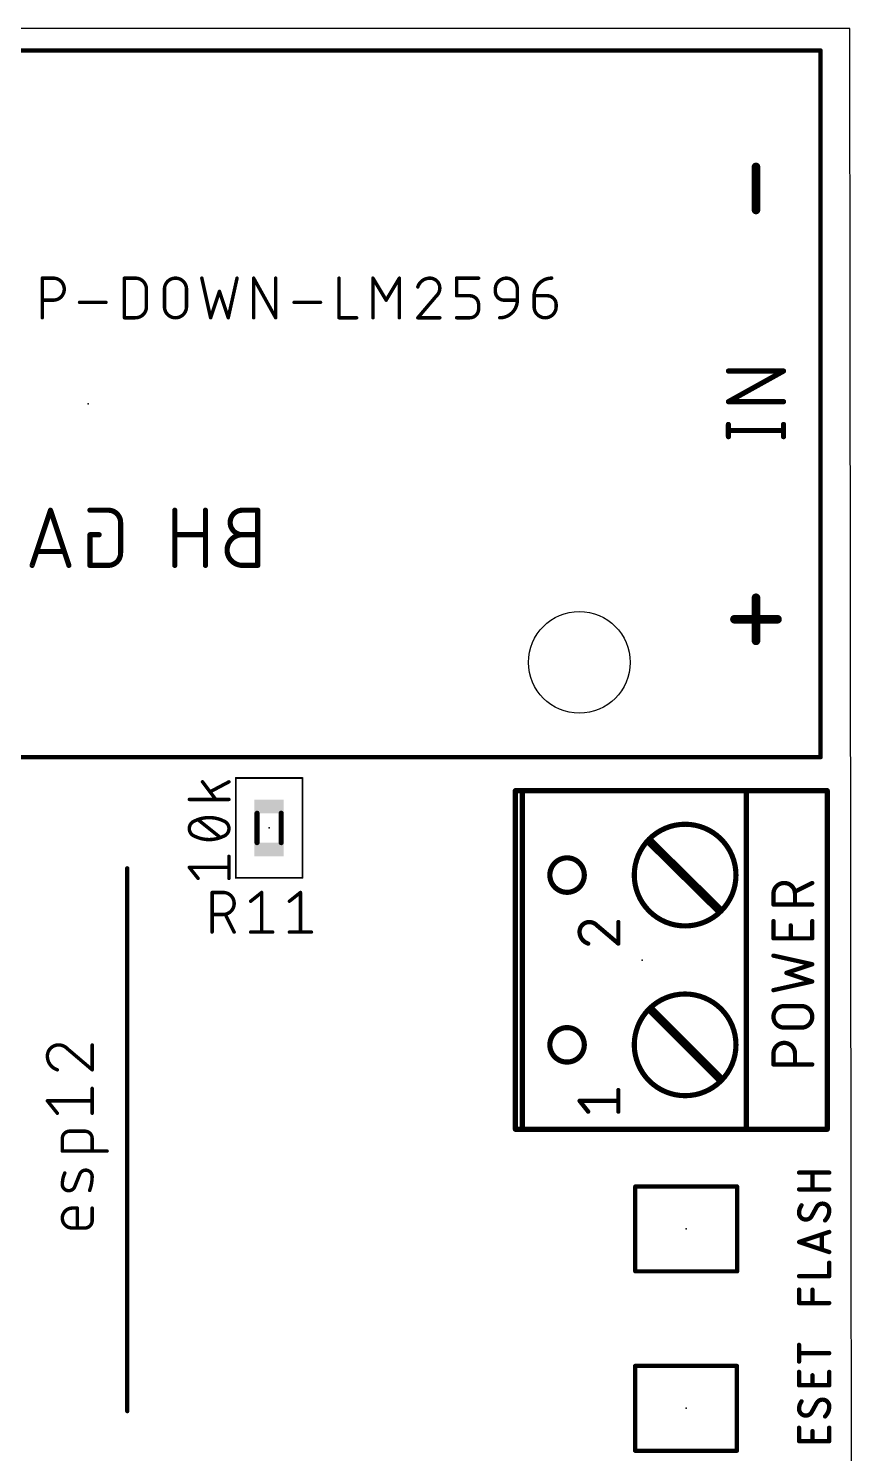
# Model space of a CAD drawing. Extents: x -1.1 to 45.4, y 0 to 78.4.
# Drawn here: x 21.1 to 45.39, y 36.37 to 78.37 of the extents above; entities that cross this region are included whole.
import ezdxf

# ---------------------------------------------------------------- set-up
doc = ezdxf.new("R2010")
doc.units = 0
for name, color, linetype in [('20', 31, 'CONTINUOUS'), ('21', 253, 'CONTINUOUS'), ('23', 53, 'CONTINUOUS'), ('25', 253, 'CONTINUOUS'), ('26', 253, 'CONTINUOUS'), ('27', 253, 'CONTINUOUS'), ('39', 12, 'CONTINUOUS'), ('51', 253, 'CONTINUOUS')]:
    doc.layers.add(name, color=color, linetype=linetype)

# ---------------------------------------------------------------- blocks, each defined once
blk = doc.blocks.new('RECT')
blk.add_solid([(-0.5, -0.5), (0.5, -0.5), (-0.5, 0.5), (0.5, 0.5)])

msp = doc.modelspace()

# ---------------------------------------------------------------- linework, layer by layer
at = {"layer": '20'}
for p, q in [((45.3161, 78.3739), (-0.0739, 78.3739)), ((45.39, 0), (45.3161, 78.3739))]:
    msp.add_line(p, q, dxfattribs=at)
msp.add_circle((37.338, 59.69), 1.5, dxfattribs=at)
at = {"layer": '21'}
for points, const_width in [([(1.27, 77.724), (44.45, 77.724)], 0.127), ([(44.45, 77.724), (44.45, 56.896)], 0.127), ([(42.545, 74.295), (42.545, 73.025)], 0.254), ([(41.7322, 67.3743), (43.3578, 68.2774)], 0.1524), ([(43.3578, 68.2774), (41.7322, 68.2774)], 0.1524), ([(43.3578, 67.3743), (41.7322, 67.3743)], 0.1524), ([(41.7322, 66.3426), (41.7322, 66.7039)], 0.1524), ([(41.7322, 66.5232), (43.3578, 66.5232)], 0.1524), ([(43.3578, 66.3426), (43.3578, 66.7039)], 0.1524), ([(42.545, 60.325), (42.545, 61.595)], 0.254), ([(43.18, 60.96), (41.91, 60.96)], 0.254), ([(44.45, 56.896), (1.27, 56.896)], 0.127), ([(35.4518, 55.9092), (35.6548, 55.9092)], 0.1524), ([(35.4518, 55.9092), (35.4518, 45.9272)], 0.1524), ([(35.6548, 45.9272), (35.6548, 55.9092)], 0.1524), ([(35.6548, 55.9092), (42.2588, 55.9092)], 0.1524), ([(42.2588, 54.3092), (42.2588, 55.9092)], 0.1524), ([(42.2588, 55.9092), (44.6468, 55.9092)], 0.1524), ([(44.6468, 45.9272), (44.6468, 55.9092)], 0.1524), ([(24.0099, 53.62), (24.0099, 37.62)], 0.127), ([(42.2588, 49.3052), (42.2588, 52.5312)], 0.1524), ([(38.4873, 51.4007), (38.4873, 52.0357)], 0.127), ([(37.8523, 51.9404), (38.4873, 51.4007)], 0.127), ([(42.2588, 45.9272), (42.2588, 47.5272)], 0.1524), ([(38.4873, 46.4477), (38.4873, 47.0827)], 0.127), ([(37.5983, 46.4477), (37.3443, 46.7652)], 0.127), ([(37.3443, 46.7652), (38.4873, 46.7652)], 0.127), ([(35.6548, 45.9272), (35.4518, 45.9272)], 0.1524), ([(42.2588, 45.9272), (35.6548, 45.9272)], 0.1524), ([(44.6468, 45.9272), (42.2588, 45.9272)], 0.1524), ([(38.9877, 44.2402), (38.9877, 41.7402)], 0.127), ([(41.9877, 44.2402), (38.9877, 44.2402)], 0.127), ([(41.9877, 41.7402), (41.9877, 44.2402)], 0.127), ([(38.9877, 41.7402), (41.9877, 41.7402)], 0.127), ([(38.9825, 38.9523), (38.9825, 36.4523)], 0.127), ([(41.9825, 38.9523), (38.9825, 38.9523)], 0.127), ([(41.9825, 36.4523), (41.9825, 38.9523)], 0.127), ([(38.9825, 36.4523), (41.9825, 36.4523)], 0.127)]:
    msp.add_lwpolyline(points, dxfattribs=dict(at, const_width=const_width))
for points, const_width in [([(44.4818, 77.724, 1), (44.4183, 77.724)], 0.0635), ([(44.45, 77.6923, 1), (44.45, 77.7558)], 0.0635), ([(42.6085, 74.295, 1), (42.4815, 74.295)], 0.127), ([(42.4815, 73.025, 1), (42.6085, 73.025)], 0.127), ([(41.7322, 68.3155, 1), (41.7322, 68.2393)], 0.0762), ([(43.3763, 68.2441, 1), (43.3393, 68.3107)], 0.0762), ([(43.3578, 68.2393, 1), (43.3578, 68.3155)], 0.0762), ([(41.7322, 67.4124, 1), (41.7322, 67.3362)], 0.0762), ([(41.7137, 67.4076, 1), (41.7507, 67.341)], 0.0762), ([(43.3578, 67.3362, 1), (43.3578, 67.4124)], 0.0762), ([(41.7703, 66.7039, 1), (41.6941, 66.7039)], 0.0762), ([(41.7322, 66.5613, 1), (41.7322, 66.4851)], 0.0762), ([(41.6941, 66.3426, 1), (41.7703, 66.3426)], 0.0762), ([(43.3959, 66.7039, 1), (43.3197, 66.7039)], 0.0762), ([(43.3197, 66.3426, 1), (43.3959, 66.3426)], 0.0762), ([(43.3578, 66.4851, 1), (43.3578, 66.5613)], 0.0762), ([(42.6085, 61.595, 1), (42.4815, 61.595)], 0.127), ([(41.91, 61.0235, 1), (41.91, 60.8965)], 0.127), ([(43.18, 60.8965, 1), (43.18, 61.0235)], 0.127), ([(42.4815, 60.325, 1), (42.6085, 60.325)], 0.127), ([(44.4183, 56.896, 1), (44.4818, 56.896)], 0.0635), ([(44.45, 56.8642, 1), (44.45, 56.9278)], 0.0635), ([(35.4518, 55.9473, 1), (35.4518, 55.8711)], 0.0762), ([(35.4899, 55.9092, 1), (35.4137, 55.9092)], 0.0762), ([(35.6929, 55.9092, 1), (35.6167, 55.9092)], 0.0762), ([(35.6548, 55.9473, 1), (35.6548, 55.8711)], 0.0762), ([(35.6548, 55.8711, 1), (35.6548, 55.9473)], 0.0762), ([(42.2969, 55.9092, 1), (42.2207, 55.9092)], 0.0762), ([(42.2588, 55.9473, 1), (42.2588, 55.8711)], 0.0762), ([(42.2588, 55.8711, 1), (42.2588, 55.9473)], 0.0762), ([(44.6849, 55.9092, 1), (44.6087, 55.9092)], 0.0762), ([(44.6468, 55.8711, 1), (44.6468, 55.9473)], 0.0762), ([(42.2207, 54.3092, 1), (42.2969, 54.3092)], 0.0762), ([(36.976, 52.912, 1), (36.976, 53.928, 1), (36.976, 52.912)], 0.1524), ([(24.0416, 53.62, 1), (23.9781, 53.62)], 0.0635), ([(42.2969, 52.5312, 1), (42.2207, 52.5312)], 0.0762), ([(37.6301, 52.0357, 0.4142), (37.3443, 51.7499)], 0.127), ([(37.8523, 51.9404, 0.2053), (37.6301, 52.0357)], 0.127), ([(37.6301, 52.0674, 1), (37.6301, 52.0039)], 0.0635), ([(37.6301, 52.0039, 1), (37.6301, 52.0674)], 0.0635), ([(38.5191, 52.0357, 1), (38.4556, 52.0357)], 0.0635), ([(37.3443, 51.7499, 0.3252), (37.5983, 51.4007)], 0.127), ([(37.3761, 51.7499, 1), (37.3126, 51.7499)], 0.0635), ([(37.3126, 51.7499, 1), (37.3761, 51.7499)], 0.0635), ([(37.8729, 51.9646, 1), (37.8318, 51.9162)], 0.0635), ([(37.8293, 51.9185, 1), (37.8753, 51.9623)], 0.0635), ([(37.5885, 51.3705, 1), (37.6081, 51.4309)], 0.0635), ([(38.4556, 51.4007, 1), (38.5191, 51.4007)], 0.0635), ([(38.4668, 51.3765, 1), (38.5079, 51.4249)], 0.0635), ([(42.2207, 49.3052, 1), (42.2969, 49.3052)], 0.0762), ([(36.976, 47.9082, 1), (36.976, 48.9242, 1), (36.976, 47.9082)], 0.1524), ([(42.2969, 47.5272, 1), (42.2207, 47.5272)], 0.0762), ([(38.5191, 47.0827, 1), (38.4556, 47.0827)], 0.0635), ([(37.3691, 46.785, 1), (37.3195, 46.7454)], 0.0635), ([(37.3443, 46.7969, 1), (37.3443, 46.7334)], 0.0635), ([(38.4873, 46.7334, 1), (38.4873, 46.7969)], 0.0635), ([(37.5735, 46.4279, 1), (37.6231, 46.4675)], 0.0635), ([(38.4556, 46.4477, 1), (38.5191, 46.4477)], 0.0635), ([(35.4518, 45.9653, 1), (35.4518, 45.8891)], 0.0762), ([(35.4137, 45.9272, 1), (35.4899, 45.9272)], 0.0762), ([(35.6548, 45.9653, 1), (35.6548, 45.8891)], 0.0762), ([(35.6167, 45.9272, 1), (35.6929, 45.9272)], 0.0762), ([(35.6548, 45.8891, 1), (35.6548, 45.9653)], 0.0762), ([(42.2588, 45.9653, 1), (42.2588, 45.8891)], 0.0762), ([(42.2207, 45.9272, 1), (42.2969, 45.9272)], 0.0762), ([(42.2588, 45.8891, 1), (42.2588, 45.9653)], 0.0762), ([(44.6087, 45.9272, 1), (44.6849, 45.9272)], 0.0762), ([(44.6468, 45.8891, 1), (44.6468, 45.9653)], 0.0762), ([(38.9877, 44.272, 1), (38.9877, 44.2085)], 0.0635), ([(39.0195, 44.2402, 1), (38.956, 44.2402)], 0.0635), ([(42.0195, 44.2402, 1), (41.956, 44.2402)], 0.0635), ([(41.9877, 44.2085, 1), (41.9877, 44.272)], 0.0635), ([(38.9877, 41.772, 1), (38.9877, 41.7085)], 0.0635), ([(38.956, 41.7402, 1), (39.0195, 41.7402)], 0.0635), ([(41.956, 41.7402, 1), (42.0195, 41.7402)], 0.0635), ([(41.9877, 41.7085, 1), (41.9877, 41.772)], 0.0635), ([(39.0142, 38.9523, 1), (38.9507, 38.9523)], 0.0635), ([(38.9825, 38.9841, 1), (38.9825, 38.9206)], 0.0635), ([(42.0142, 38.9523, 1), (41.9507, 38.9523)], 0.0635), ([(41.9825, 38.9206, 1), (41.9825, 38.9841)], 0.0635), ([(23.9781, 37.62, 1), (24.0416, 37.62)], 0.0635), ([(38.9507, 36.4523, 1), (39.0142, 36.4523)], 0.0635), ([(38.9825, 36.4841, 1), (38.9825, 36.4206)], 0.0635), ([(41.9507, 36.4523, 1), (42.0142, 36.4523)], 0.0635), ([(41.9825, 36.4206, 1), (41.9825, 36.4841)], 0.0635)]:
    msp.add_lwpolyline(points, format="xyb", dxfattribs=dict(at, const_width=const_width))
at = {"layer": '23'}
for p in [(22.86, 67.31), (28.1928, 54.8094), (39.1858, 50.9162), (40.4877, 42.9902), (40.4825, 37.7023)]:
    msp.add_point(p, dxfattribs=at)
at = {"layer": '25'}
for points, const_width in [([(26.5135, 51.7397), (26.5135, 52.9081)], 0.1016), ([(26.5135, 52.9081), (26.8381, 52.9081)], 0.1016), ([(27.6492, 52.6485), (27.9737, 52.9081)], 0.1016), ([(27.9737, 52.9081), (27.9737, 51.7397)], 0.1016), ([(28.7922, 52.6485), (29.1167, 52.9081)], 0.1016), ([(29.1167, 52.9081), (29.1167, 51.7397)], 0.1016), ([(43.0602, 52.552), (43.0602, 52.8695)], 0.127), ([(44.2032, 53.187), (43.6952, 52.933)], 0.127), ([(43.6952, 52.8695), (43.6952, 52.552)], 0.127), ([(44.2032, 52.552), (43.0602, 52.552)], 0.127), ([(26.8381, 52.259), (26.5135, 52.259)], 0.1016), ([(27.1626, 51.7397), (26.903, 52.259)], 0.1016), ([(43.0602, 51.5557), (43.0602, 52.0637)], 0.127), ([(44.2032, 52.0637), (44.2032, 51.5557)], 0.127), ([(27.6492, 51.7397), (28.2983, 51.7397)], 0.1016), ([(28.7922, 51.7397), (29.4413, 51.7397)], 0.1016), ([(43.5682, 51.5557), (43.5682, 51.9367)], 0.127), ([(44.2032, 51.5557), (43.0602, 51.5557)], 0.127), ([(44.2032, 50.7911), (43.0602, 51.0451)], 0.127), ([(43.4412, 50.5371), (44.2032, 50.7911)], 0.127), ([(44.2032, 50.2831), (43.4412, 50.5371)], 0.127), ([(43.0602, 50.0291), (44.2032, 50.2831)], 0.127), ([(43.3777, 49.5592), (43.8857, 49.5592)], 0.127), ([(43.8857, 48.9242), (43.3777, 48.9242)], 0.127), ([(43.0602, 47.8384), (43.0602, 48.1559)], 0.127), ([(44.2032, 47.8384), (43.0602, 47.8384)], 0.127), ([(43.6952, 48.1559), (43.6952, 47.8384)], 0.127), ([(43.8149, 44.65), (44.7039, 44.65)], 0.127), ([(44.21, 44.1561), (44.21, 44.65)], 0.127), ([(44.7039, 44.1561), (43.8149, 44.1561)], 0.127), ([(44.3335, 43.6368), (44.1853, 43.3652)], 0.127), ([(43.8149, 42.6048), (44.7039, 42.9011)], 0.127), ([(44.4817, 42.827), (44.4817, 42.3825)], 0.127), ([(44.7039, 42.3084), (43.8149, 42.6048)], 0.127), ([(44.7039, 41.5981), (44.7039, 41.9932)], 0.127), ([(43.8149, 41.5981), (44.7039, 41.5981)], 0.127), ([(43.8149, 40.8057), (43.8149, 41.2008)], 0.127), ([(44.21, 40.8057), (44.21, 41.2008)], 0.127), ([(44.7039, 40.8057), (43.8149, 40.8057)], 0.127), ([(43.815, 39.0794), (43.815, 39.5733)], 0.127), ([(44.704, 39.3263), (43.815, 39.3263)], 0.127), ([(43.815, 38.3807), (43.815, 38.7758)], 0.127), ([(44.2101, 38.3807), (44.2101, 38.677)], 0.127), ([(44.704, 38.7758), (44.704, 38.3807)], 0.127), ([(44.704, 38.3807), (43.815, 38.3807)], 0.127), ([(44.3335, 37.8591), (44.1854, 37.5874)], 0.127), ([(43.815, 36.7347), (43.815, 37.1299)], 0.127), ([(44.2101, 36.7347), (44.2101, 37.0311)], 0.127), ([(44.704, 37.1299), (44.704, 36.7347)], 0.127), ([(44.704, 36.7347), (43.815, 36.7347)], 0.127)]:
    msp.add_lwpolyline(points, dxfattribs=dict(at, const_width=const_width))
for points, const_width in [([(26.5389, 52.9081, 1), (26.4881, 52.9081)], 0.0508), ([(26.5135, 52.9335, 1), (26.5135, 52.8827)], 0.0508), ([(26.8381, 52.259, 1), (26.8381, 52.9081)], 0.1016), ([(26.8381, 52.9335, 1), (26.8381, 52.8827)], 0.0508), ([(26.8381, 52.8827, 1), (26.8381, 52.9335)], 0.0508), ([(27.9991, 52.9081, 1), (27.9483, 52.9081)], 0.0508), ([(27.9896, 52.8883, 1), (27.9578, 52.9279)], 0.0508), ([(29.1421, 52.9081, 1), (29.0913, 52.9081)], 0.0508), ([(29.1326, 52.8883, 1), (29.1008, 52.9279)], 0.0508), ([(43.6952, 52.8695, 1), (43.0602, 52.8695)], 0.127), ([(43.092, 52.8695, 1), (43.0285, 52.8695)], 0.0635), ([(43.681, 52.9614, 1), (43.7094, 52.9046)], 0.0635), ([(43.727, 52.8695, 1), (43.6635, 52.8695)], 0.0635), ([(44.2174, 53.1586, 1), (44.189, 53.2154)], 0.0635), ([(27.6333, 52.6683, 1), (27.665, 52.6286)], 0.0508), ([(28.7763, 52.6683, 1), (28.808, 52.6286)], 0.0508), ([(43.0285, 52.8695, 1), (43.092, 52.8695)], 0.0635), ([(43.0602, 52.5838, 1), (43.0602, 52.5203)], 0.0635), ([(43.0285, 52.552, 1), (43.092, 52.552)], 0.0635), ([(43.6635, 52.8695, 1), (43.727, 52.8695)], 0.0635), ([(43.6635, 52.552, 1), (43.727, 52.552)], 0.0635), ([(44.2032, 52.5203, 1), (44.2032, 52.5838)], 0.0635), ([(26.5135, 52.2844, 1), (26.5135, 52.2336)], 0.0508), ([(26.8381, 52.2844, 1), (26.8381, 52.2336)], 0.0508), ([(26.8381, 52.2336, 1), (26.8381, 52.2844)], 0.0508), ([(26.9257, 52.2704, 1), (26.8803, 52.2476)], 0.0508), ([(43.092, 52.0637, 1), (43.0285, 52.0637)], 0.0635), ([(44.235, 52.0637, 1), (44.1715, 52.0637)], 0.0635), ([(26.4881, 51.7397, 1), (26.5389, 51.7397)], 0.0508), ([(27.1399, 51.7283, 1), (27.1853, 51.7511)], 0.0508), ([(27.6492, 51.7651, 1), (27.6492, 51.7143)], 0.0508), ([(27.9483, 51.7397, 1), (27.9991, 51.7397)], 0.0508), ([(28.2983, 51.7143, 1), (28.2983, 51.7651)], 0.0508), ([(28.7922, 51.7651, 1), (28.7922, 51.7143)], 0.0508), ([(29.0913, 51.7397, 1), (29.1421, 51.7397)], 0.0508), ([(29.4413, 51.7143, 1), (29.4413, 51.7651)], 0.0508), ([(43.6, 51.9367, 1), (43.5365, 51.9367)], 0.0635), ([(43.0602, 51.5874, 1), (43.0602, 51.5239)], 0.0635), ([(43.0285, 51.5557, 1), (43.092, 51.5557)], 0.0635), ([(43.5365, 51.5557, 1), (43.6, 51.5557)], 0.0635), ([(44.1715, 51.5557, 1), (44.235, 51.5557)], 0.0635), ([(44.2032, 51.5239, 1), (44.2032, 51.5874)], 0.0635), ([(43.0671, 51.0761, 1), (43.0533, 51.0141)], 0.0635), ([(44.2133, 50.761, 1), (44.1932, 50.8213)], 0.0635), ([(44.1963, 50.7601, 1), (44.2101, 50.8221)], 0.0635), ([(43.4513, 50.5673, 1), (43.4312, 50.507)], 0.0635), ([(43.4312, 50.5673, 1), (43.4513, 50.507)], 0.0635), ([(43.0533, 50.0601, 1), (43.0671, 49.9981)], 0.0635), ([(44.1932, 50.253, 1), (44.2133, 50.3133)], 0.0635), ([(44.2101, 50.2521, 1), (44.1963, 50.3141)], 0.0635), ([(43.3777, 49.5592, 1), (43.3777, 48.9242)], 0.127), ([(43.3777, 49.591, 1), (43.3777, 49.5275)], 0.0635), ([(43.3777, 49.5275, 1), (43.3777, 49.591)], 0.0635), ([(43.8857, 49.591, 1), (43.8857, 49.5275)], 0.0635), ([(43.8857, 48.9242, 1), (43.8857, 49.5592)], 0.127), ([(43.8857, 49.5275, 1), (43.8857, 49.591)], 0.0635), ([(43.3777, 48.956, 1), (43.3777, 48.8925)], 0.0635), ([(43.3777, 48.8925, 1), (43.3777, 48.956)], 0.0635), ([(43.8857, 48.956, 1), (43.8857, 48.8925)], 0.0635), ([(43.8857, 48.8925, 1), (43.8857, 48.956)], 0.0635), ([(43.6952, 48.1559, 1), (43.0602, 48.1559)], 0.127), ([(43.092, 48.1559, 1), (43.0285, 48.1559)], 0.0635), ([(43.0285, 48.1559, 1), (43.092, 48.1559)], 0.0635), ([(43.0602, 47.8701, 1), (43.0602, 47.8066)], 0.0635), ([(43.727, 48.1559, 1), (43.6635, 48.1559)], 0.0635), ([(43.6635, 48.1559, 1), (43.727, 48.1559)], 0.0635), ([(44.2032, 47.8066, 1), (44.2032, 47.8701)], 0.0635), ([(43.0285, 47.8384, 1), (43.092, 47.8384)], 0.0635), ([(43.6635, 47.8384, 1), (43.727, 47.8384)], 0.0635), ([(43.8149, 44.6818, 1), (43.8149, 44.6183)], 0.0635), ([(44.2418, 44.65, 1), (44.1783, 44.65)], 0.0635), ([(44.7039, 44.6183, 1), (44.7039, 44.6818)], 0.0635), ([(43.8149, 44.1879, 1), (43.8149, 44.1244)], 0.0635), ([(44.1783, 44.1561, 1), (44.2418, 44.1561)], 0.0635), ([(44.7039, 44.1244, 1), (44.7039, 44.1879)], 0.0635), ([(43.889, 43.6862, 0.1623), (43.8149, 43.464)], 0.127), ([(43.9144, 43.6672, 1), (43.8636, 43.7053)], 0.0635), ([(44.5064, 43.7356, 0.2656), (44.3335, 43.6368)], 0.127), ([(44.3062, 43.653, 1), (44.3609, 43.6207)], 0.0635), ([(44.3614, 43.6216, 1), (44.3056, 43.652)], 0.0635), ([(44.5064, 43.7674, 1), (44.5064, 43.7039)], 0.0635), ([(44.7039, 43.5381, 0.4142), (44.5064, 43.7356)], 0.127), ([(44.5064, 43.7039, 1), (44.5064, 43.7674)], 0.0635), ([(43.8149, 43.464, 0.4142), (44.0125, 43.2664)], 0.127), ([(43.8467, 43.464, 1), (43.7832, 43.464)], 0.0635), ([(43.7832, 43.464, 1), (43.8467, 43.464)], 0.0635), ([(44.0125, 43.2664, 0.2656), (44.1853, 43.3652)], 0.127), ([(44.0125, 43.2982, 1), (44.0125, 43.2347)], 0.0635), ([(44.0125, 43.2347, 1), (44.0125, 43.2982)], 0.0635), ([(44.1575, 43.3804, 1), (44.2132, 43.35)], 0.0635), ([(44.2127, 43.3491, 1), (44.158, 43.3813)], 0.0635), ([(44.5805, 43.2417, 0.2), (44.7039, 43.5381)], 0.127), ([(44.5581, 43.2643, 1), (44.6028, 43.2192)], 0.0635), ([(44.7357, 43.5381, 1), (44.6722, 43.5381)], 0.0635), ([(44.6722, 43.5381, 1), (44.7357, 43.5381)], 0.0635), ([(44.5134, 42.827, 1), (44.4499, 42.827)], 0.0635), ([(44.714, 42.871, 1), (44.6939, 42.9312)], 0.0635), ([(43.825, 42.6349, 1), (43.8049, 42.5746)], 0.0635), ([(43.8049, 42.6349, 1), (43.825, 42.5746)], 0.0635), ([(44.4499, 42.3825, 1), (44.5134, 42.3825)], 0.0635), ([(44.7357, 41.9932, 1), (44.6722, 41.9932)], 0.0635), ([(44.6939, 42.2783, 1), (44.714, 42.3385)], 0.0635), ([(43.8149, 41.6299, 1), (43.8149, 41.5664)], 0.0635), ([(44.6722, 41.5981, 1), (44.7357, 41.5981)], 0.0635), ([(44.7039, 41.5664, 1), (44.7039, 41.6299)], 0.0635), ([(43.8467, 41.2008, 1), (43.7832, 41.2008)], 0.0635), ([(44.2418, 41.2008, 1), (44.1783, 41.2008)], 0.0635), ([(43.8149, 40.8374, 1), (43.8149, 40.7739)], 0.0635), ([(43.7832, 40.8057, 1), (43.8467, 40.8057)], 0.0635), ([(44.1783, 40.8057, 1), (44.2418, 40.8057)], 0.0635), ([(44.7039, 40.7739, 1), (44.7039, 40.8374)], 0.0635), ([(43.8467, 39.5733, 1), (43.7832, 39.5733)], 0.0635), ([(43.7832, 39.0794, 1), (43.8467, 39.0794)], 0.0635), ([(43.815, 39.3581, 1), (43.815, 39.2946)], 0.0635), ([(44.704, 39.2946, 1), (44.704, 39.3581)], 0.0635), ([(43.8467, 38.7758, 1), (43.7832, 38.7758)], 0.0635), ([(44.2418, 38.677, 1), (44.1783, 38.677)], 0.0635), ([(44.7357, 38.7758, 1), (44.6722, 38.7758)], 0.0635), ([(43.7832, 38.3807, 1), (43.8467, 38.3807)], 0.0635), ([(43.815, 38.4124, 1), (43.815, 38.3489)], 0.0635), ([(44.1783, 38.3807, 1), (44.2418, 38.3807)], 0.0635), ([(44.6722, 38.3807, 1), (44.7357, 38.3807)], 0.0635), ([(44.704, 38.3489, 1), (44.704, 38.4124)], 0.0635), ([(43.889, 37.9084, 0.1623), (43.815, 37.6862)], 0.127), ([(43.9144, 37.8894, 1), (43.8636, 37.9275)], 0.0635), ([(44.5064, 37.9578, 0.2656), (44.3335, 37.8591)], 0.127), ([(44.3062, 37.8752, 1), (44.3609, 37.8429)], 0.0635), ([(44.3614, 37.8439, 1), (44.3057, 37.8743)], 0.0635), ([(44.5064, 37.9896, 1), (44.5064, 37.9261)], 0.0635), ([(44.704, 37.7603, 0.4142), (44.5064, 37.9578)], 0.127), ([(44.5064, 37.9261, 1), (44.5064, 37.9896)], 0.0635), ([(44.5805, 37.4639, 0.2), (44.704, 37.7603)], 0.127), ([(44.7357, 37.7603, 1), (44.6722, 37.7603)], 0.0635), ([(43.8467, 37.6862, 1), (43.7832, 37.6862)], 0.0635), ([(43.7832, 37.6862, 1), (43.8467, 37.6862)], 0.0635), ([(43.815, 37.6862, 0.4142), (44.0125, 37.4886)], 0.127), ([(44.0125, 37.4886, 0.2656), (44.1854, 37.5874)], 0.127), ([(44.0125, 37.5204, 1), (44.0125, 37.4569)], 0.0635), ([(44.0125, 37.4569, 1), (44.0125, 37.5204)], 0.0635), ([(44.1575, 37.6026, 1), (44.2132, 37.5722)], 0.0635), ([(44.2127, 37.5713, 1), (44.158, 37.6035)], 0.0635), ([(44.5581, 37.4865, 1), (44.6028, 37.4414)], 0.0635), ([(44.6722, 37.7603, 1), (44.7357, 37.7603)], 0.0635), ([(43.8467, 37.1299, 1), (43.7832, 37.1299)], 0.0635), ([(44.2418, 37.0311, 1), (44.1783, 37.0311)], 0.0635), ([(44.7357, 37.1299, 1), (44.6722, 37.1299)], 0.0635), ([(43.7832, 36.7347, 1), (43.8467, 36.7347)], 0.0635), ([(43.815, 36.7665, 1), (43.815, 36.703)], 0.0635), ([(44.1783, 36.7347, 1), (44.2418, 36.7347)], 0.0635), ([(44.6722, 36.7347, 1), (44.7357, 36.7347)], 0.0635), ([(44.704, 36.703, 1), (44.704, 36.7665)], 0.0635)]:
    msp.add_lwpolyline(points, format="xyb", dxfattribs=dict(at, const_width=const_width))
at = {"layer": '26', "const_width": 0.1524}
for points in [[(21.7477, 64.175), (21.2058, 62.5494)], [(22.2896, 62.5494), (21.7477, 64.175)], [(23.4532, 64.175), (22.9114, 64.175)], [(23.8145, 62.9106), (23.8145, 63.8137)], [(25.4124, 64.175), (25.4124, 62.5494)], [(26.3155, 62.5494), (26.3155, 64.175)], [(27.8575, 64.175), (27.406, 64.175)], [(27.8575, 62.5494), (27.8575, 64.175)], [(23.1823, 63.4525), (22.9114, 63.4525)], [(22.9114, 63.4525), (22.9114, 62.5494)], [(26.3155, 63.4525), (25.4124, 63.4525)], [(27.8575, 63.4525), (27.406, 63.4525)], [(21.3413, 62.9558), (22.1541, 62.9558)], [(22.9114, 62.5494), (23.4532, 62.5494)], [(27.406, 62.5494), (27.8575, 62.5494)]]:
    msp.add_lwpolyline(points, dxfattribs=at)
at = {"layer": '26'}
for points, const_width in [([(21.7838, 64.187, 1), (21.7116, 64.1629)], 0.0762), ([(21.7838, 64.1629, 1), (21.7116, 64.187)], 0.0762), ([(22.9114, 64.2131, 1), (22.9114, 64.1369)], 0.0762), ([(23.8145, 63.8137, 0.4142), (23.4532, 64.175)], 0.1524), ([(23.4532, 64.2131, 1), (23.4532, 64.1369)], 0.0762), ([(23.4532, 64.1369, 1), (23.4532, 64.2131)], 0.0762), ([(23.8526, 63.8137, 1), (23.7764, 63.8137)], 0.0762), ([(23.7764, 63.8137, 1), (23.8526, 63.8137)], 0.0762), ([(25.4505, 64.175, 1), (25.3743, 64.175)], 0.0762), ([(26.3536, 64.175, 1), (26.2774, 64.175)], 0.0762), ([(27.406, 64.175, 1), (27.406, 63.4525)], 0.1524), ([(27.406, 64.2131, 1), (27.406, 64.1369)], 0.0762), ([(27.406, 64.1369, 1), (27.406, 64.2131)], 0.0762), ([(27.8956, 64.175, 1), (27.8194, 64.175)], 0.0762), ([(27.8575, 64.1369, 1), (27.8575, 64.2131)], 0.0762), ([(22.9114, 63.4906, 1), (22.9114, 63.4144)], 0.0762), ([(22.9495, 63.4525, 1), (22.8733, 63.4525)], 0.0762), ([(23.1823, 63.4144, 1), (23.1823, 63.4906)], 0.0762), ([(25.4124, 63.4906, 1), (25.4124, 63.4144)], 0.0762), ([(26.3155, 63.4144, 1), (26.3155, 63.4906)], 0.0762), ([(27.406, 63.4525, 1), (27.406, 62.5494)], 0.1524), ([(27.406, 63.4906, 1), (27.406, 63.4144)], 0.0762), ([(27.406, 63.4144, 1), (27.406, 63.4906)], 0.0762), ([(27.406, 63.4144, 1), (27.406, 63.4906)], 0.0762), ([(27.8575, 63.4144, 1), (27.8575, 63.4906)], 0.0762), ([(21.3413, 62.9939, 1), (21.3413, 62.9177)], 0.0762), ([(22.1541, 62.9177, 1), (22.1541, 62.9939)], 0.0762), ([(21.1697, 62.5614, 1), (21.242, 62.5373)], 0.0762), ([(22.2534, 62.5373, 1), (22.3257, 62.5614)], 0.0762), ([(22.9114, 62.5875, 1), (22.9114, 62.5113)], 0.0762), ([(22.8733, 62.5494, 1), (22.9495, 62.5494)], 0.0762), ([(23.4532, 62.5494, 0.4142), (23.8145, 62.9106)], 0.1524), ([(23.4532, 62.5875, 1), (23.4532, 62.5113)], 0.0762), ([(23.4532, 62.5113, 1), (23.4532, 62.5875)], 0.0762), ([(23.8526, 62.9106, 1), (23.7764, 62.9106)], 0.0762), ([(23.7764, 62.9106, 1), (23.8526, 62.9106)], 0.0762), ([(25.3743, 62.5494, 1), (25.4505, 62.5494)], 0.0762), ([(26.2774, 62.5494, 1), (26.3536, 62.5494)], 0.0762), ([(27.406, 62.5875, 1), (27.406, 62.5113)], 0.0762), ([(27.406, 62.5113, 1), (27.406, 62.5875)], 0.0762), ([(27.8194, 62.5494, 1), (27.8956, 62.5494)], 0.0762), ([(27.8575, 62.5113, 1), (27.8575, 62.5875)], 0.0762)]:
    msp.add_lwpolyline(points, format="xyb", dxfattribs=dict(at, const_width=const_width))
at = {"layer": '27', "const_width": 0.1016}
for points in [[(21.5057, 69.8471), (21.5057, 71.0155)], [(21.5057, 71.0155), (21.8302, 71.0155)], [(23.9272, 69.8471), (23.9272, 71.0155)], [(23.9272, 71.0155), (24.2517, 71.0155)], [(26.2089, 71.0155), (26.4686, 69.8471)], [(26.9878, 69.8471), (27.2475, 71.0155)], [(27.7371, 69.8471), (27.7371, 71.0155)], [(27.7371, 71.0155), (28.3863, 69.8471)], [(28.3863, 69.8471), (28.3863, 71.0155)], [(30.254, 71.0155), (30.254, 69.8471)], [(31.2536, 69.8471), (31.2536, 71.0155)], [(31.2536, 71.0155), (31.6431, 70.3664)], [(31.6431, 70.3664), (32.0326, 71.0155)], [(32.0326, 71.0155), (32.0326, 69.8471)], [(33.7188, 70.4962), (33.7188, 71.0155)], [(33.7188, 71.0155), (34.3679, 71.0155)], [(24.5763, 70.6909), (24.5763, 70.1716)], [(25.1082, 70.1716), (25.1082, 70.6909)], [(25.7574, 70.6909), (25.7574, 70.1716)], [(26.4686, 69.8471), (26.7282, 70.626)], [(26.7282, 70.626), (26.9878, 69.8471)], [(34.8618, 70.626), (34.8618, 70.6909)], [(35.5109, 70.6909), (35.5109, 70.3664)], [(21.8302, 70.3664), (21.5057, 70.3664)], [(22.6049, 70.3015), (23.3839, 70.3015)], [(28.9295, 70.3015), (29.7085, 70.3015)], [(33.1276, 70.4962), (32.5758, 69.8471)], [(34.1083, 70.4962), (33.7188, 70.4962)], [(34.3679, 70.1067), (34.3679, 70.2366)], [(35.5109, 70.3664), (35.1215, 70.3664)], [(36.0048, 70.4962), (36.3943, 70.4962)], [(36.0048, 70.1716), (36.0048, 70.4962)], [(36.6539, 70.2366), (36.6539, 70.1716)], [(24.2517, 69.8471), (23.9272, 69.8471)], [(30.254, 69.8471), (30.7733, 69.8471)], [(32.5758, 69.8471), (33.2249, 69.8471)], [(33.7188, 69.8471), (34.1083, 69.8471)], [(26.2299, 56.1688), (26.6193, 55.6495)], [(27.0088, 56.1688), (26.457, 55.8767)], [(27.0088, 55.6495), (25.8404, 55.6495)], [(26.7491, 54.531), (26.1, 55.0503)], [(27.0088, 53.3231), (27.0088, 53.9722)], [(26.1, 53.3231), (25.8404, 53.6477)], [(25.8404, 53.6477), (27.0088, 53.6477)], [(22.2436, 48.3039), (22.9774, 47.6802)], [(22.9774, 47.6802), (22.9774, 48.414)], [(22.9774, 46.4001), (22.9774, 47.1339)], [(21.9501, 46.4001), (21.6566, 46.767)], [(21.6566, 46.767), (22.9774, 46.767)], [(22.317, 45.8719), (22.7573, 45.8719)], [(22.0969, 45.2849), (22.0969, 45.6518)], [(22.9774, 45.6518), (22.9774, 45.2849)], [(23.4177, 45.2849), (22.0969, 45.2849)], [(22.6105, 44.6035), (22.4637, 44.2366)], [(22.3904, 43.6041), (22.5371, 43.6041)], [(22.5371, 43.6041), (22.5371, 43.017)], [(22.9774, 43.6041), (22.9774, 43.2372)], [(22.7573, 43.017), (22.3904, 43.017)]]:
    msp.add_lwpolyline(points, dxfattribs=at)
at = {"layer": '27'}
for points, const_width in [([(21.5311, 71.0155, 1), (21.4803, 71.0155)], 0.0508), ([(21.5057, 71.0409, 1), (21.5057, 70.9901)], 0.0508), ([(21.8302, 70.3664, 1), (21.8302, 71.0155)], 0.1016), ([(21.8302, 71.0409, 1), (21.8302, 70.9901)], 0.0508), ([(21.8302, 70.9901, 1), (21.8302, 71.0409)], 0.0508), ([(23.9526, 71.0155, 1), (23.9017, 71.0155)], 0.0508), ([(23.9272, 71.0409, 1), (23.9272, 70.9901)], 0.0508), ([(24.5763, 70.6909, 0.4142), (24.2517, 71.0155)], 0.1016), ([(24.2517, 71.0409, 1), (24.2517, 70.9901)], 0.0508), ([(24.2517, 70.9901, 1), (24.2517, 71.0409)], 0.0508), ([(25.7574, 70.6909, 1), (25.1082, 70.6909)], 0.1016), ([(26.2337, 71.021, 1), (26.1841, 71.01)], 0.0508), ([(27.2723, 71.01, 1), (27.2227, 71.021)], 0.0508), ([(27.7625, 71.0155, 1), (27.7117, 71.0155)], 0.0508), ([(27.7593, 71.0278, 1), (27.7149, 71.0032)], 0.0508), ([(28.4117, 71.0155, 1), (28.3609, 71.0155)], 0.0508), ([(30.2794, 71.0155, 1), (30.2286, 71.0155)], 0.0508), ([(31.279, 71.0155, 1), (31.2282, 71.0155)], 0.0508), ([(31.2754, 71.0286, 1), (31.2319, 71.0024)], 0.0508), ([(32.058, 71.0155, 1), (32.0072, 71.0155)], 0.0508), ([(32.0543, 71.0024, 1), (32.0108, 71.0286)], 0.0508), ([(32.9329, 71.0155, 0.3252), (32.5758, 70.7558)], 0.1016), ([(33.2249, 70.7234, 0.4142), (32.9329, 71.0155)], 0.1016), ([(32.9329, 71.0409, 1), (32.9329, 70.9901)], 0.0508), ([(32.9329, 70.9901, 1), (32.9328, 71.0409)], 0.0508), ([(33.7442, 71.0155, 1), (33.6934, 71.0155)], 0.0508), ([(33.7188, 71.0409, 1), (33.7188, 70.9901)], 0.0508), ([(34.3679, 70.9901, 1), (34.3679, 71.0409)], 0.0508), ([(35.5109, 70.6909, 1), (34.8618, 70.6909)], 0.1016), ([(36.5241, 71.0155, 0.4142), (36.0048, 70.4962)], 0.1016), ([(36.5241, 70.9901, 1), (36.5241, 71.0409)], 0.0508), ([(24.6017, 70.6909, 1), (24.5509, 70.6909)], 0.0508), ([(24.5509, 70.6909, 1), (24.6017, 70.6909)], 0.0508), ([(25.1336, 70.6909, 1), (25.0828, 70.6909)], 0.0508), ([(25.0828, 70.6909, 1), (25.1336, 70.6909)], 0.0508), ([(25.7828, 70.6909, 1), (25.732, 70.6909)], 0.0508), ([(25.732, 70.6909, 1), (25.7828, 70.6909)], 0.0508), ([(26.7523, 70.6341, 1), (26.7041, 70.618)], 0.0508), ([(26.7523, 70.618, 1), (26.7041, 70.6341)], 0.0508), ([(32.5517, 70.7637, 1), (32.6, 70.748)], 0.0508), ([(33.1276, 70.4962, 0.2053), (33.2249, 70.7234)], 0.1016), ([(33.2503, 70.7234, 1), (33.1996, 70.7234)], 0.0508), ([(33.1996, 70.7234, 1), (33.2503, 70.7234)], 0.0508), ([(34.8872, 70.6909, 1), (34.8364, 70.6909)], 0.0508), ([(34.8364, 70.6909, 1), (34.8872, 70.6909)], 0.0508), ([(34.8618, 70.626, 0.4142), (35.1215, 70.3664)], 0.1016), ([(34.8872, 70.626, 1), (34.8364, 70.626)], 0.0508), ([(34.8364, 70.626, 1), (34.8872, 70.626)], 0.0508), ([(35.5363, 70.6909, 1), (35.4855, 70.6909)], 0.0508), ([(35.4855, 70.6909, 1), (35.5363, 70.6909)], 0.0508), ([(21.5057, 70.3918, 1), (21.5057, 70.341)], 0.0508), ([(21.8302, 70.3918, 1), (21.8302, 70.341)], 0.0508), ([(21.8302, 70.341, 1), (21.8302, 70.3918)], 0.0508), ([(22.6049, 70.3269, 1), (22.6049, 70.2761)], 0.0508), ([(23.3839, 70.2761, 1), (23.3839, 70.3269)], 0.0508), ([(24.2517, 69.8471, 0.4142), (24.5763, 70.1716)], 0.1016), ([(24.6017, 70.1716, 1), (24.5509, 70.1716)], 0.0508), ([(24.5509, 70.1716, 1), (24.6017, 70.1716)], 0.0508), ([(25.1082, 70.1716, 1), (25.7574, 70.1716)], 0.1016), ([(25.1336, 70.1716, 1), (25.0828, 70.1716)], 0.0508), ([(25.0828, 70.1716, 1), (25.1336, 70.1716)], 0.0508), ([(25.7828, 70.1716, 1), (25.732, 70.1716)], 0.0508), ([(25.732, 70.1716, 1), (25.7828, 70.1716)], 0.0508), ([(28.9295, 70.3269, 1), (28.9295, 70.2761)], 0.0508), ([(29.7085, 70.2761, 1), (29.7085, 70.3269)], 0.0508), ([(31.6213, 70.3794, 1), (31.6649, 70.3533)], 0.0508), ([(31.6213, 70.3533, 1), (31.6649, 70.3794)], 0.0508), ([(33.1101, 70.5146, 1), (33.1451, 70.4778)], 0.0508), ([(33.1469, 70.4798, 1), (33.1082, 70.5127)], 0.0508), ([(33.7188, 70.5216, 1), (33.7188, 70.4708)], 0.0508), ([(33.6934, 70.4962, 1), (33.7442, 70.4962)], 0.0508), ([(34.3679, 70.2366, 0.4142), (34.1083, 70.4962)], 0.1016), ([(34.1083, 70.5216, 1), (34.1083, 70.4708)], 0.0508), ([(34.1083, 69.8471, 0.4142), (34.3679, 70.1067)], 0.1016), ([(34.1083, 70.4708, 1), (34.1083, 70.5216)], 0.0508), ([(34.3933, 70.2366, 1), (34.3425, 70.2366)], 0.0508), ([(34.3425, 70.2366, 1), (34.3933, 70.2366)], 0.0508), ([(34.3933, 70.1067, 1), (34.3425, 70.1067)], 0.0508), ([(34.9917, 69.8471, 0.4142), (35.5109, 70.3664)], 0.1016), ([(35.1215, 70.3918, 1), (35.1215, 70.341)], 0.0508), ([(35.1215, 70.341, 1), (35.1215, 70.3918)], 0.0508), ([(35.5363, 70.3664, 1), (35.4855, 70.3664)], 0.0508), ([(35.4855, 70.3664, 1), (35.5363, 70.3664)], 0.0508), ([(35.5109, 70.341, 1), (35.5109, 70.3918)], 0.0508), ([(36.0048, 70.5216, 1), (36.0048, 70.4708)], 0.0508), ([(36.0302, 70.4962, 1), (35.9794, 70.4962)], 0.0508), ([(35.9794, 70.4962, 1), (36.0302, 70.4962)], 0.0508), ([(36.0048, 70.1716, 1), (36.6539, 70.1716)], 0.1016), ([(36.0302, 70.1716, 1), (35.9794, 70.1716)], 0.0508), ([(35.9794, 70.1716, 1), (36.0302, 70.1716)], 0.0508), ([(36.6539, 70.2366, 0.4142), (36.3943, 70.4962)], 0.1016), ([(36.3943, 70.5216, 1), (36.3943, 70.4708)], 0.0508), ([(36.3943, 70.4708, 1), (36.3943, 70.5216)], 0.0508), ([(36.6793, 70.2366, 1), (36.6285, 70.2366)], 0.0508), ([(36.6285, 70.2366, 1), (36.6793, 70.2366)], 0.0508), ([(36.6793, 70.1716, 1), (36.6285, 70.1716)], 0.0508), ([(36.6285, 70.1716, 1), (36.6793, 70.1716)], 0.0508), ([(21.4803, 69.8471, 1), (21.5311, 69.8471)], 0.0508), ([(23.9017, 69.8471, 1), (23.9526, 69.8471)], 0.0508), ([(23.9272, 69.8725, 1), (23.9272, 69.8217)], 0.0508), ([(24.2517, 69.8725, 1), (24.2517, 69.8217)], 0.0508), ([(24.2517, 69.8217, 1), (24.2517, 69.8725)], 0.0508), ([(26.4445, 69.8551, 1), (26.4927, 69.8391)], 0.0508), ([(26.4438, 69.8416, 1), (26.4934, 69.8526)], 0.0508), ([(26.963, 69.8526, 1), (27.0126, 69.8416)], 0.0508), ([(26.9637, 69.8391, 1), (27.0119, 69.8551)], 0.0508), ([(27.7117, 69.8471, 1), (27.7625, 69.8471)], 0.0508), ([(28.3609, 69.8471, 1), (28.4117, 69.8471)], 0.0508), ([(28.364, 69.8348, 1), (28.4085, 69.8594)], 0.0508), ([(30.254, 69.8725, 1), (30.254, 69.8217)], 0.0508), ([(30.2286, 69.8471, 1), (30.2794, 69.8471)], 0.0508), ([(30.7733, 69.8217, 1), (30.7733, 69.8725)], 0.0508), ([(31.2282, 69.8471, 1), (31.279, 69.8471)], 0.0508), ([(32.0072, 69.8471, 1), (32.058, 69.8471)], 0.0508), ([(32.5758, 69.8725, 1), (32.5758, 69.8217)], 0.0508), ([(32.5565, 69.8635, 1), (32.5952, 69.8306)], 0.0508), ([(33.2249, 69.8217, 1), (33.2249, 69.8725)], 0.0508), ([(33.7188, 69.8725, 1), (33.7188, 69.8217)], 0.0508), ([(34.1083, 69.8725, 1), (34.1083, 69.8217)], 0.0508), ([(34.1083, 69.8217, 1), (34.1083, 69.8725)], 0.0508), ([(34.3425, 70.1067, 1), (34.3933, 70.1067)], 0.0508), ([(34.9917, 69.8725, 1), (34.9917, 69.8217)], 0.0508), ([(26.2502, 56.184, 1), (26.2095, 56.1535)], 0.0508), ([(26.4452, 55.8991, 1), (26.4689, 55.8542)], 0.0508), ([(27.0207, 56.1463, 1), (26.9969, 56.1912)], 0.0508), ([(25.8404, 55.6749, 1), (25.8404, 55.6241)], 0.0508), ([(26.599, 55.6342, 1), (26.6396, 55.6647)], 0.0508), ([(27.0088, 55.6241, 1), (27.0088, 55.6749)], 0.0508), ([(26.0027, 55.0179, 0.3205), (25.8404, 54.7907)], 0.1016), ([(25.9915, 55.0407, 1), (26.0138, 54.995)], 0.0508), ([(26.4246, 55.1152, 0.1139), (26.0027, 55.0179)], 0.1016), ([(26.0109, 54.9938, 1), (25.9944, 55.0419)], 0.0508), ([(26.1159, 55.0702, 1), (26.0842, 55.0305)], 0.0508), ([(26.8465, 55.0179, 0.1139), (26.4246, 55.1152)], 0.1016), ([(26.4246, 55.1406, 1), (26.4246, 55.0898)], 0.0508), ([(26.4246, 55.0898, 1), (26.4246, 55.1406)], 0.0508), ([(27.0088, 54.7907, 0.3205), (26.8465, 55.0179)], 0.1016), ([(26.8547, 55.0419, 1), (26.8383, 54.9938)], 0.0508), ([(26.8354, 54.995, 1), (26.8576, 55.0407)], 0.0508), ([(25.8404, 54.7907, 0.3205), (26.0027, 54.5635)], 0.1016), ([(25.8658, 54.7907, 1), (25.815, 54.7907)], 0.0508), ([(25.815, 54.7907, 1), (25.8658, 54.7907)], 0.0508), ([(26.0027, 54.5635, 0.1139), (26.4246, 54.4661)], 0.1016), ([(26.0138, 54.5863, 1), (25.9915, 54.5407)], 0.0508), ([(25.9944, 54.5395, 1), (26.0109, 54.5875)], 0.0508), ([(26.4246, 54.4661, 0.1139), (26.8465, 54.5635)], 0.1016), ([(26.8465, 54.5635, 0.3205), (27.0088, 54.7907)], 0.1016), ([(26.8383, 54.5875, 1), (26.8547, 54.5395)], 0.0508), ([(26.8576, 54.5407, 1), (26.8354, 54.5863)], 0.0508), ([(27.0342, 54.7907, 1), (26.9834, 54.7907)], 0.0508), ([(26.9834, 54.7907, 1), (27.0342, 54.7907)], 0.0508), ([(26.4246, 54.4915, 1), (26.4246, 54.4407)], 0.0508), ([(26.4246, 54.4407, 1), (26.4246, 54.4915)], 0.0508), ([(26.7333, 54.5112, 1), (26.765, 54.5509)], 0.0508), ([(27.0342, 53.9722, 1), (26.9834, 53.9722)], 0.0508), ([(25.8404, 53.6731, 1), (25.8404, 53.6223)], 0.0508), ([(25.8602, 53.6635, 1), (25.8206, 53.6318)], 0.0508), ([(26.0802, 53.3073, 1), (26.1199, 53.339)], 0.0508), ([(26.9834, 53.3231, 1), (27.0342, 53.3231)], 0.0508), ([(27.0088, 53.6223, 1), (27.0088, 53.6731)], 0.0508), ([(21.9868, 48.414, 0.4142), (21.6566, 48.0838)], 0.1016), ([(22.2436, 48.3039, 0.2053), (21.9868, 48.414)], 0.1016), ([(21.9868, 48.4394, 1), (21.9868, 48.3886)], 0.0508), ([(21.9868, 48.3886, 1), (21.9868, 48.4394)], 0.0508), ([(22.2601, 48.3233, 1), (22.2272, 48.2846)], 0.0508), ([(22.2252, 48.2864, 1), (22.262, 48.3215)], 0.0508), ([(23.0028, 48.414, 1), (22.952, 48.414)], 0.0508), ([(21.6566, 48.0838, 0.3252), (21.9501, 47.6802)], 0.1016), ([(21.682, 48.0838, 1), (21.6312, 48.0838)], 0.0508), ([(21.6312, 48.0838, 1), (21.682, 48.0838)], 0.0508), ([(21.9423, 47.6561, 1), (21.9579, 47.7044)], 0.0508), ([(22.952, 47.6802, 1), (23.0028, 47.6802)], 0.0508), ([(22.9609, 47.6609, 1), (22.9938, 47.6996)], 0.0508), ([(23.0028, 47.1339, 1), (22.952, 47.1339)], 0.0508), ([(21.6566, 46.7924, 1), (21.6566, 46.7416)], 0.0508), ([(21.6764, 46.7828, 1), (21.6368, 46.7511)], 0.0508), ([(22.9774, 46.7416, 1), (22.9774, 46.7924)], 0.0508), ([(21.9303, 46.3842, 1), (21.9699, 46.4159)], 0.0508), ([(22.952, 46.4001, 1), (23.0028, 46.4001)], 0.0508), ([(22.317, 45.8719, 0.4142), (22.0969, 45.6518)], 0.1016), ([(22.317, 45.8973, 1), (22.317, 45.8465)], 0.0508), ([(22.317, 45.8465, 1), (22.317, 45.8973)], 0.0508), ([(22.9774, 45.6518, 0.4142), (22.7573, 45.8719)], 0.1016), ([(22.7573, 45.8973, 1), (22.7573, 45.8465)], 0.0508), ([(22.7573, 45.8465, 1), (22.7573, 45.8973)], 0.0508), ([(22.1223, 45.6518, 1), (22.0715, 45.6518)], 0.0508), ([(22.0715, 45.6518, 1), (22.1223, 45.6518)], 0.0508), ([(23.0028, 45.6518, 1), (22.952, 45.6518)], 0.0508), ([(22.952, 45.6518, 1), (23.0028, 45.6518)], 0.0508), ([(22.0969, 45.3103, 1), (22.0969, 45.2595)], 0.0508), ([(22.0715, 45.2849, 1), (22.1223, 45.2849)], 0.0508), ([(22.952, 45.2849, 1), (23.0028, 45.2849)], 0.0508), ([(23.4177, 45.2595, 1), (23.4177, 45.3103)], 0.0508), ([(22.1702, 44.6401, 0.1025), (22.0969, 44.3099)], 0.1016), ([(22.1934, 44.6297, 1), (22.1471, 44.6506)], 0.0508), ([(22.9774, 44.5301, 0.8318), (22.6105, 44.6035)], 0.1016), ([(22.5869, 44.6129, 1), (22.6341, 44.594)], 0.0508), ([(22.6341, 44.594, 1), (22.5869, 44.6129)], 0.0508), ([(22.904, 44.1265, 0.083), (22.9774, 44.5301)], 0.1016), ([(23.0028, 44.5297, 1), (22.952, 44.5304)], 0.0508), ([(22.952, 44.5304, 1), (23.0028, 44.5297)], 0.0508), ([(22.1223, 44.3096, 1), (22.0715, 44.3103)], 0.0508), ([(22.0969, 44.3099, 0.8318), (22.4637, 44.2366)], 0.1016), ([(22.0715, 44.3103, 1), (22.1223, 44.3096)], 0.0508), ([(22.4402, 44.246, 1), (22.4873, 44.2271)], 0.0508), ([(22.4873, 44.2271, 1), (22.4402, 44.246)], 0.0508), ([(22.8801, 44.1351, 1), (22.9279, 44.1179)], 0.0508), ([(22.3904, 43.6041, 1), (22.3904, 43.017)], 0.1016), ([(22.3904, 43.6295, 1), (22.3904, 43.5787)], 0.0508), ([(22.3904, 43.5787, 1), (22.3904, 43.6294)], 0.0508), ([(22.5625, 43.6041, 1), (22.5117, 43.6041)], 0.0508), ([(22.5371, 43.5787, 1), (22.5371, 43.6295)], 0.0508), ([(22.7573, 43.017, 0.4142), (22.9774, 43.2372)], 0.1016), ([(23.0028, 43.6041, 1), (22.952, 43.6041)], 0.0508), ([(23.0028, 43.2372, 1), (22.952, 43.2372)], 0.0508), ([(22.3904, 43.0424, 1), (22.3904, 42.9916)], 0.0508), ([(22.3904, 42.9916, 1), (22.3904, 43.0424)], 0.0508), ([(22.5117, 43.017, 1), (22.5625, 43.017)], 0.0508), ([(22.7573, 43.0424, 1), (22.7573, 42.9916)], 0.0508), ([(22.7573, 42.9916, 1), (22.7573, 43.0424)], 0.0508), ([(22.952, 43.2372, 1), (23.0028, 43.2372)], 0.0508)]:
    msp.add_lwpolyline(points, format="xyb", dxfattribs=dict(at, const_width=const_width))
at = {"layer": '39', "const_width": 0.0508}
for points in [[(27.2098, 53.3364), (27.2098, 56.2824)], [(27.2098, 56.2824), (29.1758, 56.2824)], [(29.1758, 56.2824), (29.1758, 53.3364)], [(29.1758, 53.3364), (27.2098, 53.3364)]]:
    msp.add_lwpolyline(points, dxfattribs=at)
at = {"layer": '39', "const_width": 0.0254}
for points in [[(27.2225, 56.2824, 1), (27.1971, 56.2824)], [(27.2098, 56.2951, 1), (27.2098, 56.2697)], [(29.1885, 56.2824, 1), (29.1631, 56.2824)], [(29.1758, 56.2697, 1), (29.1758, 56.2951)], [(27.2098, 53.3491, 1), (27.2098, 53.3237)], [(27.1971, 53.3364, 1), (27.2225, 53.3364)], [(29.1631, 53.3364, 1), (29.1885, 53.3364)], [(29.1758, 53.3237, 1), (29.1758, 53.3491)]]:
    msp.add_lwpolyline(points, format="xyb", dxfattribs=at)
at = {"layer": '51'}
for points, const_width in [([(27.8368, 55.2414), (27.8368, 54.3774)], 0.1524), ([(28.5488, 54.3774), (28.5488, 55.2414)], 0.1524), ([(41.4468, 52.4042), (39.4398, 54.3852)], 0.254), ([(42.2588, 52.5312), (42.2588, 54.3092)], 0.1524), ([(41.4718, 47.4252), (39.4648, 49.4322)], 0.254), ([(42.2588, 47.5272), (42.2588, 49.3052)], 0.1524)]:
    msp.add_lwpolyline(points, dxfattribs=dict(at, const_width=const_width))
for points, const_width in [([(27.8749, 55.2414, 1), (27.7987, 55.2414)], 0.0762), ([(28.5869, 55.2414, 1), (28.5107, 55.2414)], 0.0762), ([(40.4558, 51.9214, 1), (40.4558, 54.9186, 1), (40.4558, 51.9214)], 0.1524), ([(27.7987, 54.3774, 1), (27.8749, 54.3774)], 0.0762), ([(28.5107, 54.3774, 1), (28.5869, 54.3774)], 0.0762), ([(39.4844, 54.4304, 1), (39.3952, 54.34)], 0.127), ([(42.2969, 54.3092, 1), (42.2207, 54.3092)], 0.0762), ([(41.4022, 52.359, 1), (41.4914, 52.4494)], 0.127), ([(42.2207, 52.5312, 1), (42.2969, 52.5312)], 0.0762), ([(40.4558, 46.9176, 1), (40.4558, 49.9148, 1), (40.4558, 46.9176)], 0.1524), ([(39.5097, 49.4771, 1), (39.4199, 49.3873)], 0.127), ([(42.2969, 49.3052, 1), (42.2207, 49.3052)], 0.0762), ([(41.4269, 47.3803, 1), (41.5167, 47.4701)], 0.127), ([(42.2207, 47.5272, 1), (42.2969, 47.5272)], 0.0762)]:
    msp.add_lwpolyline(points, format="xyb", dxfattribs=dict(at, const_width=const_width))

# ---------------------------------------------------------------- block references
at = {"layer": '51', "xscale": 0.4064, "yscale": 0.8636, "rotation": 270}
for p in [(28.1928, 55.4444), (28.1928, 54.1744)]:
    msp.add_blockref('RECT', p, dxfattribs=at)

doc.saveas('drawing.dxf')
